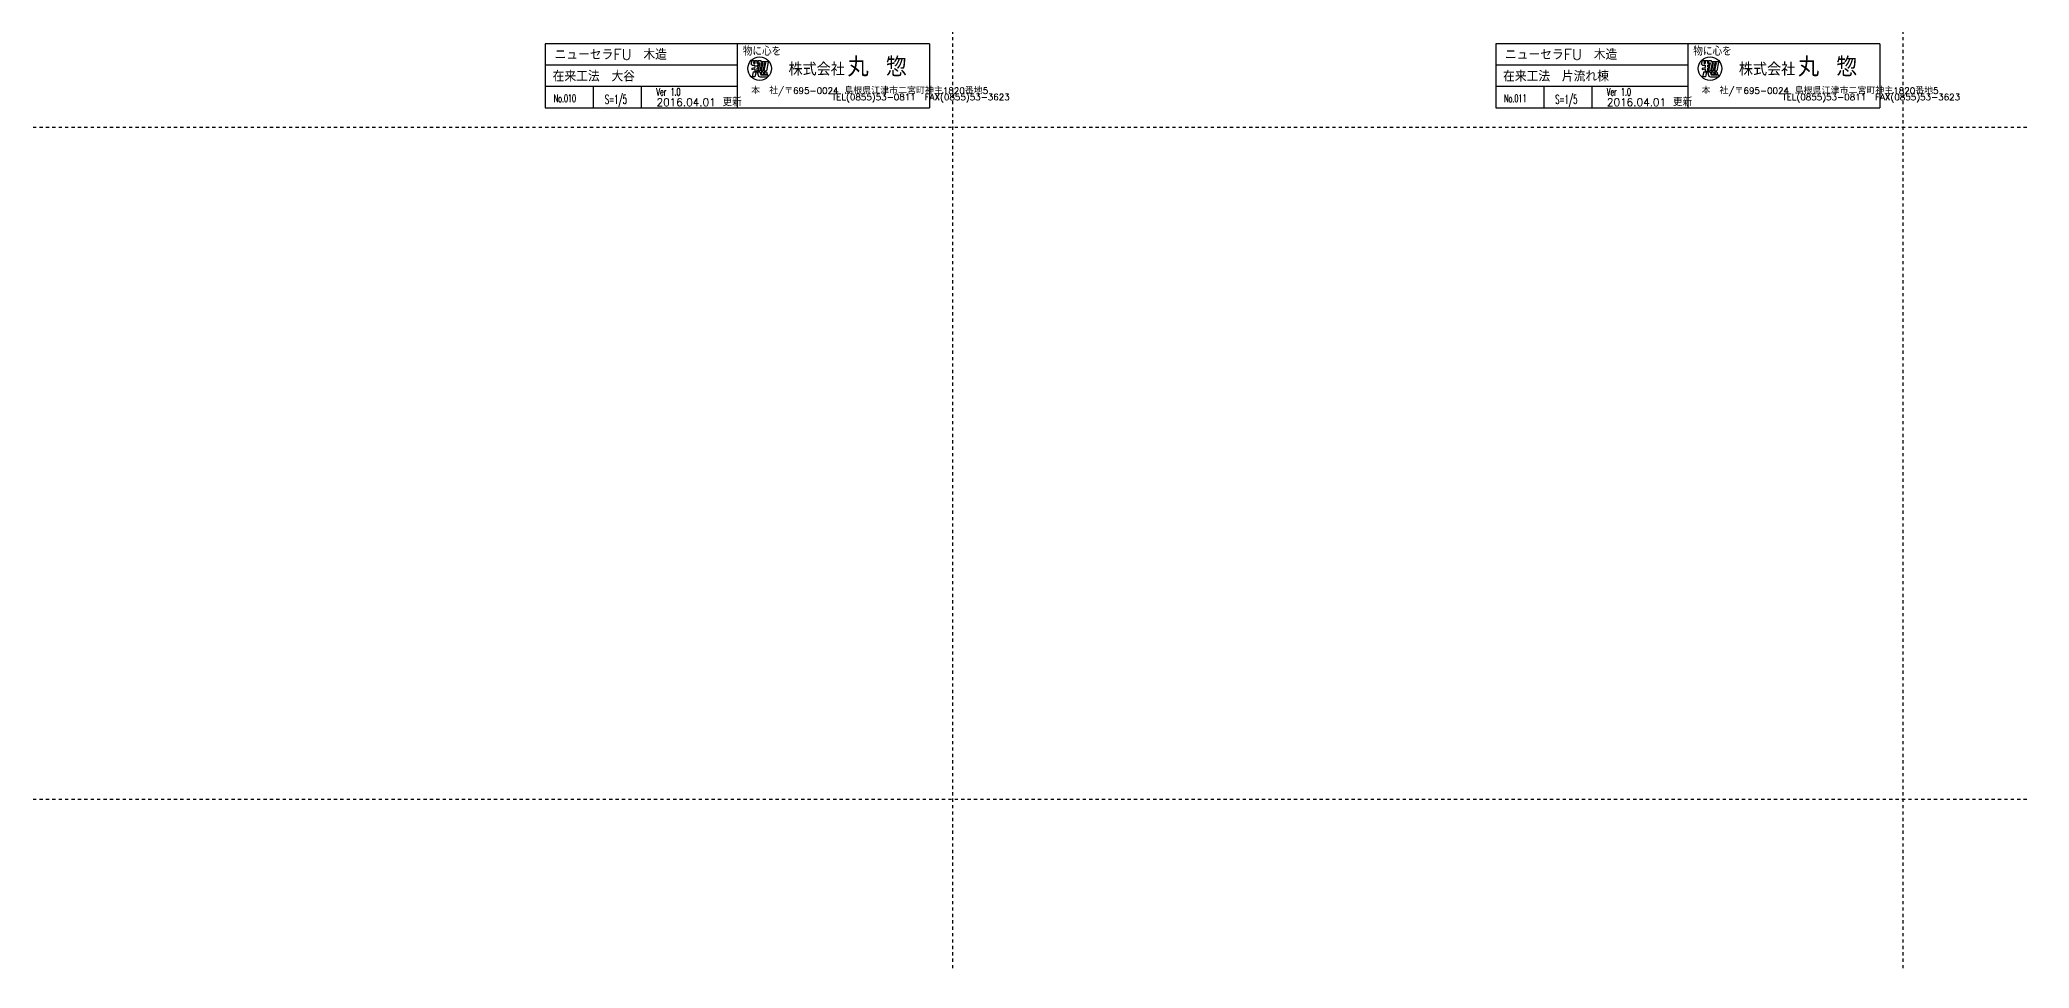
# Model space of a CAD drawing. Extents: x -1727 to 4652, y -2364 to 3340.
# Drawn here: x 1544 to 4652, y -2364 to -914 of the extents above; entities that cross this region are included whole.
import ezdxf

# ---------------------------------------------------------------- set-up
doc = ezdxf.new("R2010")
doc.units = 0
doc.header["$LTSCALE"] = 5
doc.linetypes.add('DOT', pattern=[2, 1, -1])
doc.layers.add('0-0', color=7, linetype='CONTINUOUS')
doc.layers.add('0-A', color=7, linetype='CONTINUOUS')
doc.styles.get("Standard").update_dxf_attribs({"font": 'txt.shx', "bigfont": 'extfont.shx'})

msp = doc.modelspace()

# ---------------------------------------------------------------- linework, layer by layer
at = {"layer": '0-0', "color": 7, "linetype": 'CONTINUOUS'}
for p, q in [((2933.494, -919.6573), (2333.494, -919.6573)), ((2333.494, -919.6573), (2333.494, -1019.6573)), ((2633.494, -919.6573), (2633.494, -1019.6573)), ((2933.494, -919.6573), (2933.494, -1019.6573)), ((4418.494, -919.6573), (3818.494, -919.6573)), ((3818.494, -919.6573), (3818.494, -1019.6573)), ((4118.494, -919.6573), (4118.494, -1019.6573)), ((4418.494, -919.6573), (4418.494, -1019.6573)), ((2633.494, -952.9907), (2333.494, -952.9907)), ((2655.1928, -951.6949), (2656.6706, -945.8791)), ((2655.1928, -951.6949), (2656.4886, -952.9774)), ((2656.1415, -957.9387), (2660.848, -956.737)), ((2656.1415, -957.9387), (2656.1415, -960.1245)), ((2656.1415, -960.1245), (2660.848, -958.9228)), ((2656.4886, -952.9774), (2660.848, -952.9774)), ((2658.4608, -963.4821), (2656.6265, -971.2213)), ((2656.6706, -945.8791), (2660.0144, -945.8791)), ((2658.4608, -963.4821), (2662.8707, -963.4821)), ((2659.0305, -950.7153), (2660.0144, -945.8791)), ((2659.0305, -950.7153), (2660.848, -950.7153)), ((2660.614, -962.3814), (2664.7092, -962.3814)), ((2660.848, -945.8791), (2660.848, -950.7153)), ((2660.848, -945.8791), (2664.7092, -945.8791)), ((2660.848, -952.9774), (2660.848, -956.737)), ((2660.848, -958.9228), (2660.848, -962.4594)), ((2662.8707, -963.4821), (2661.0364, -971.2213)), ((2664.4024, -963.4821), (2666.3147, -970.1773)), ((2664.4024, -963.4821), (2668.5004, -963.4821)), ((2664.7092, -950.7153), (2664.7092, -945.8791)), ((2664.7092, -950.7153), (2666.525, -950.7153)), ((2664.7092, -955.7512), (2664.7092, -952.9774)), ((2664.7092, -952.9774), (2666.525, -952.9774)), ((2664.7092, -955.7512), (2666.2924, -955.3469)), ((2664.7092, -957.937), (2665.9684, -957.6155)), ((2664.7092, -962.3814), (2664.7092, -957.937)), ((2666.0739, -945.7406), (2665.3422, -949.3372)), ((2665.3422, -949.3372), (2668.4007, -949.3372)), ((2668.4007, -949.3372), (2665.8288, -961.9794)), ((2665.8288, -961.9794), (2668.902, -961.9794)), ((2666.2924, -955.3469), (2665.9684, -957.6155)), ((2666.0739, -945.7406), (2670.3013, -945.7406)), ((2666.525, -950.7153), (2666.525, -952.9774)), ((2668.5004, -963.4821), (2669.9773, -968.1976)), ((2671.4739, -949.3372), (2668.902, -961.9794)), ((2670.3013, -945.7406), (2669.961, -947.4131)), ((2669.961, -947.4131), (2681.1117, -947.4131)), ((2670.0645, -963.4821), (2671.3271, -967.5137)), ((2670.0645, -963.4821), (2673.6511, -963.4821)), ((2673.159, -949.3372), (2670.5871, -961.9794)), ((2670.5871, -961.9794), (2673.4335, -961.9794)), ((2671.4739, -949.3372), (2673.159, -949.3372)), ((2676.0054, -949.3372), (2673.4335, -961.9794)), ((2673.6511, -963.4821), (2674.9138, -967.5137)), ((2677.7063, -949.3372), (2675.1344, -961.9794)), ((2675.1344, -961.9794), (2679.0101, -961.9794)), ((2675.4347, -963.4821), (2676.6974, -967.5137)), ((2675.4347, -963.4821), (2678.8814, -963.4821)), ((2676.0054, -949.3372), (2677.7063, -949.3372)), ((2678.8814, -963.4821), (2680.1441, -967.5137)), ((2681.753, -948.4968), (2679.0101, -961.9794)), ((4118.494, -952.9907), (3818.494, -952.9907)), ((4140.1928, -951.6949), (4141.6706, -945.8791)), ((4140.1928, -951.6949), (4141.4886, -952.9774)), ((4141.1415, -957.9387), (4145.848, -956.737)), ((4141.1415, -957.9387), (4141.1415, -960.1245)), ((4141.1415, -960.1245), (4145.848, -958.9228)), ((4141.4886, -952.9774), (4145.848, -952.9774)), ((4143.4608, -963.4821), (4141.6265, -971.2213)), ((4141.6706, -945.8791), (4145.0144, -945.8791)), ((4143.4608, -963.4821), (4147.8707, -963.4821)), ((4144.0305, -950.7153), (4145.0144, -945.8791)), ((4144.0305, -950.7153), (4145.848, -950.7153)), ((4145.614, -962.3814), (4149.7092, -962.3814)), ((4145.848, -945.8791), (4149.7092, -945.8791)), ((4145.848, -945.8791), (4145.848, -950.7153)), ((4145.848, -952.9774), (4145.848, -956.737)), ((4145.848, -958.9228), (4145.848, -962.4594)), ((4147.8707, -963.4821), (4146.0364, -971.2213)), ((4149.4024, -963.4821), (4153.5004, -963.4821)), ((4149.4024, -963.4821), (4151.3147, -970.1773)), ((4149.7092, -950.7153), (4149.7092, -945.8791)), ((4149.7092, -950.7153), (4151.525, -950.7153)), ((4149.7092, -952.9774), (4151.525, -952.9774)), ((4149.7092, -955.7512), (4149.7092, -952.9774)), ((4149.7092, -955.7512), (4151.2924, -955.3469)), ((4149.7092, -957.937), (4150.9684, -957.6155)), ((4149.7092, -962.3814), (4149.7092, -957.937)), ((4151.0739, -945.7406), (4150.3422, -949.3372)), ((4150.3422, -949.3372), (4153.4007, -949.3372)), ((4153.4007, -949.3372), (4150.8288, -961.9794)), ((4150.8288, -961.9794), (4153.902, -961.9794)), ((4151.2924, -955.3469), (4150.9684, -957.6155)), ((4151.0739, -945.7406), (4155.3013, -945.7406)), ((4151.525, -950.7153), (4151.525, -952.9774)), ((4153.5004, -963.4821), (4154.9773, -968.1976)), ((4156.4739, -949.3372), (4153.902, -961.9794)), ((4155.3013, -945.7406), (4154.961, -947.4131)), ((4154.961, -947.4131), (4166.1117, -947.4131)), ((4155.0645, -963.4821), (4158.6511, -963.4821)), ((4155.0645, -963.4821), (4156.3271, -967.5137)), ((4158.159, -949.3372), (4155.5871, -961.9794)), ((4155.5871, -961.9794), (4158.4335, -961.9794)), ((4156.4739, -949.3372), (4158.159, -949.3372)), ((4161.0054, -949.3372), (4158.4335, -961.9794)), ((4158.6511, -963.4821), (4159.9138, -967.5137)), ((4162.7063, -949.3372), (4160.1344, -961.9794)), ((4160.1344, -961.9794), (4164.0101, -961.9794)), ((4160.4347, -963.4821), (4163.8814, -963.4821)), ((4160.4347, -963.4821), (4161.6974, -967.5137)), ((4161.0054, -949.3372), (4162.7063, -949.3372)), ((4163.8814, -963.4821), (4165.1441, -967.5137)), ((4166.753, -948.4968), (4164.0101, -961.9794)), ((2633.494, -986.324), (2333.494, -986.324)), ((2408.494, -986.324), (2408.494, -1019.6573)), ((2483.494, -986.324), (2483.494, -1019.6573)), ((2661.0364, -971.2213), (2656.6265, -971.2213)), ((2668.966, -971.4013), (2681.3276, -971.4013)), ((2669.9773, -968.1976), (2680.9892, -968.1976)), ((2671.3271, -967.5137), (2674.9138, -967.5137)), ((2676.6974, -967.5137), (2680.1441, -967.5137)), ((2680.9892, -968.1976), (2681.3276, -971.4013)), ((4118.494, -986.324), (3818.494, -986.324)), ((3893.494, -986.324), (3893.494, -1019.6573)), ((3968.494, -986.324), (3968.494, -1019.6573)), ((4146.0364, -971.2213), (4141.6265, -971.2213)), ((4153.966, -971.4013), (4166.3276, -971.4013)), ((4154.9773, -968.1976), (4165.9892, -968.1976)), ((4156.3271, -967.5137), (4159.9138, -967.5137)), ((4161.6974, -967.5137), (4165.1441, -967.5137)), ((4165.9892, -968.1976), (4166.3276, -971.4013)), ((2333.494, -1019.6573), (2933.494, -1019.6573)), ((3818.494, -1019.6573), (4418.494, -1019.6573))]:
    msp.add_line(p, q, dxfattribs=at)
for centre in [(2668.3491, -958.6021), (4153.3491, -958.6021)]:
    msp.add_circle(centre, 18.4473, dxfattribs=at)
for centre, radius, start, end in [((2680.2195, -948.6727), 1.5436, 6.5455, 54.6882), ((4165.2195, -948.6727), 1.5436, 6.5455, 54.6882), ((2668.6165, -968.6748), 2.7488, 213.1353, 277.3045), ((4153.6165, -968.6748), 2.7488, 213.1353, 277.3045)]:
    msp.add_arc(centre, radius, start, end, dxfattribs=at)
at = {"layer": '0-0', "color": 7}
for p in [(2970, -1050), (4455, -1050)]:
    msp.add_point(p, dxfattribs=at)
at = {"layer": '0-A', "color": 7, "linetype": 'DOT'}
for p, q in [((2970, -2364.3434), (2970, 3340.4795)), ((4455, -2364.3434), (4455, 3340.4795)), ((-1726.8095, -1050), (4652.0253, -1050)), ((-1726.8095, -2100), (4652.0253, -2100))]:
    msp.add_line(p, q, dxfattribs=at)

# ---------------------------------------------------------------- texts
at = {"layer": '0-0', "color": 7}
for s, height, p in [('ニューセラFU\u3000木造', 16.7, (2347.799, -944.8836)), ('物に心を', 12.5, (2642.1809, -938.2052)), ('ニューセラFU\u3000木造', 16.7, (3832.799, -944.8836)), ('物に心を', 12.5, (4127.1809, -938.2052)), ('在来工法\u3000大谷', 16.7, (2344.9739, -978.7845)), ('株式会社', 20, (2713.4231, -969.556)), ('丸 惣', 30, (2805.7443, -971.0184)), ('在来工法\u3000片流れ棟', 16.7, (3829.9739, -978.7845)), ('株式会社', 20, (4198.4231, -969.556)), ('丸 惣', 30, (4290.7443, -971.0184)), ('本\u3000社/〒695-0024 島根県江津市二宮町神主1820番地5  ', 10, (2655.1157, -998.112)), ('本\u3000社/〒695-0024 島根県江津市二宮町神主1820番地5  ', 10, (4140.1157, -998.112)), ('2016.04.01 更新', 12, (2507.1775, -1017.1598)), ('\u3000\u3000\u3000\u3000\u3000\u3000\u3000\u3000\u3000TEL(0855)53-0811\u3000FAX(0855)53-3623', 10, (2655.1157, -1008.112)), ('2016.04.01 更新', 12, (3992.1775, -1017.1598)), ('\u3000\u3000\u3000\u3000\u3000\u3000\u3000\u3000\u3000TEL(0855)53-0811\u3000FAX(0855)53-3623', 10, (4140.1157, -1008.112))]:
    msp.add_text(s, height=height, dxfattribs=at).set_placement(p)
at = {"layer": '0-0', "color": 7, "width": 0.5}
for s, height, p in [('Ver 1.0', 12, (2507.0851, -1000.9464)), ('Ver 1.0', 12, (3992.0851, -1000.9464)), ('No.010', 12, (2346.6458, -1011.1289)), ('S=1/5', 14, (2426.6914, -1013.691)), ('No.011', 12, (3831.6458, -1011.1289)), ('S=1/5', 14, (3911.6914, -1013.691))]:
    msp.add_text(s, height=height, dxfattribs=at).set_placement(p)

doc.saveas('drawing.dxf')
